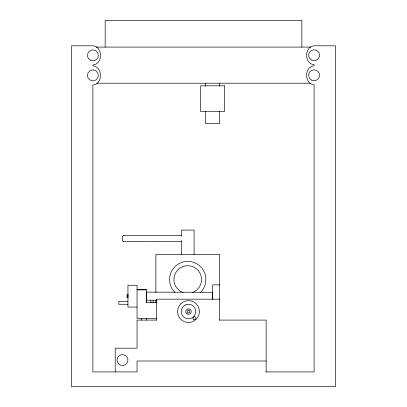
<?xml version="1.0" encoding="UTF-8"?>
<svg xmlns="http://www.w3.org/2000/svg" width="407" height="407" viewBox="0 0 407 407"><rect width="100%" height="100%" fill="white"/><g stroke="black" fill="none" stroke-linecap="round" stroke-linejoin="round"><path stroke-width="0.61" d="M146.454 289.799L137.047 289.789L146.454 289.799L146.449 302.528L157.173 302.528M212.668 299.048L212.647 292.302M212.612 292.704L212.637 292.165L212.729 292.704M146.337 292.267L146.342 300.193M212.693 292.302L146.052 292.129M96.174 47.085L310.826 47.085M96.81 83.211L310.19 83.211M123.458 235.587L181.822 235.628M123.458 241.58L181.659 241.59M219.602 284.88L212.703 284.88L212.703 299.369M128.251 294.693L127.04 294.693L127.04 297.603L128.251 297.603M127.04 295.421L128.251 295.421M127.04 296.876L128.251 296.876M219.602 299.176L156.497 299.176L156.497 320.09M146.047 300.183L157.077 300.198M127.946 301.378L118.854 301.373L118.849 304.268L127.946 304.273M137.037 307.061L127.94 307.056L127.956 285.236L137.047 285.241L137.037 318.467L156.726 318.467M156.664 320.09L137.037 320.09L137.037 348.199L115.217 348.199L115.217 371.922M219.317 320.09L266.153 320.09L266.153 371.922M266.153 361.009L137.037 361.009L137.037 371.922L92.898 371.922L92.898 84.977C102.986 84.285 102.986 66.55 92.898 65.858L92.898 64.927C102.986 64.235 102.986 46.5 92.898 45.808L71.51 45.808L71.51 386.65L335.49 386.65L335.49 45.808L314.102 45.808C304.131 46.495 304.131 64.016 314.102 64.698L314.102 65.858C304.131 66.545 304.131 84.066 314.102 84.748L314.102 371.922L265.796 371.922M123.53 241.59L123.229 241.534A3.017 1.155 -90 0 1 122.309 238.37A3.017 1.155 -90 0 1 123.392 235.572L123.977 235.887M301.836 47.085L301.836 20.35L105.164 20.35L105.164 47.085M219.719 83.211L219.719 86.355M219.719 111.513L219.719 123.463L205.464 123.463L205.464 111.513M219.602 320.09L219.602 254.441L155.881 254.441L155.881 292.562M205.464 83.211L205.464 86.355M194.103 254.441L194.103 230.072L181.374 230.072L181.374 236.319M181.374 240.695L181.374 254.441M155.881 300.188L155.881 302.727M153.088 300.391L153.088 302.813M150.921 300.391L150.921 302.813M146.581 300.391L146.581 302.813M146.495 318.238L146.495 320.09M141.621 318.238L141.621 320.09M183.196 292.592A13.823 13.823 0 0 1 176.536 271.444A13.823 13.823 0 0 1 198.708 271.128A13.823 13.823 0 0 1 192.653 292.455M200.646 292.353A18.188 18.188 0 0 0 205.693 282.438L205.83 277.696A18.188 18.188 0 0 0 169.79 276.638L169.648 281.379A18.188 18.188 0 0 0 174.929 292.44M180.789 303.841L179.055 306.1A10.913 10.913 0 0 0 188.507 322.466A10.913 10.913 0 0 0 197.955 306.1L196.22 303.841A10.913 10.913 0 0 0 180.789 303.841M185.612 304.879L183.984 305.855A7.275 7.275 0 0 0 183.221 316.554A7.275 7.275 0 0 0 193.946 316.381A7.275 7.275 0 0 0 192.842 305.713L191.183 304.792A7.275 7.275 0 0 0 185.612 304.879M188.507 310.098L187.245 310.826L187.245 312.281L188.507 313.008L189.764 312.281L189.764 310.826L188.507 310.098M224.537 85.796L200.646 85.796L200.646 111.61L224.537 111.61L224.537 85.796M93.798 70.035L92.374 69.989A5.454 5.454 0 0 0 91.992 80.8L93.417 80.845A5.454 5.454 0 0 0 93.798 70.035M90.171 60.094A5.454 5.454 0 0 0 98.352 55.367A5.454 5.454 0 0 0 90.171 50.641A5.454 5.454 0 0 0 90.171 60.094M311.375 59.977A5.454 5.454 0 0 0 319.561 55.255A5.454 5.454 0 0 0 311.375 50.529A5.454 5.454 0 0 0 311.375 59.977M187.139 313.919A2.727 2.727 0 0 0 191.234 311.559A2.727 2.727 0 0 0 187.139 309.193A2.727 2.727 0 0 0 187.139 313.919M311.375 80.026A5.454 5.454 0 0 0 319.561 75.305A5.454 5.454 0 0 0 311.375 70.579A5.454 5.454 0 0 0 311.375 80.026M193.615 319.414A1.455 1.455 0 0 0 195.915 318.381A1.455 1.455 0 0 0 193.874 316.905A1.455 1.455 0 0 0 193.615 319.414M118.813 364.092A5.454 5.454 0 0 0 127.818 361.223A5.454 5.454 0 0 0 120.833 354.863A5.454 5.454 0 0 0 118.813 364.092"/></g></svg>
